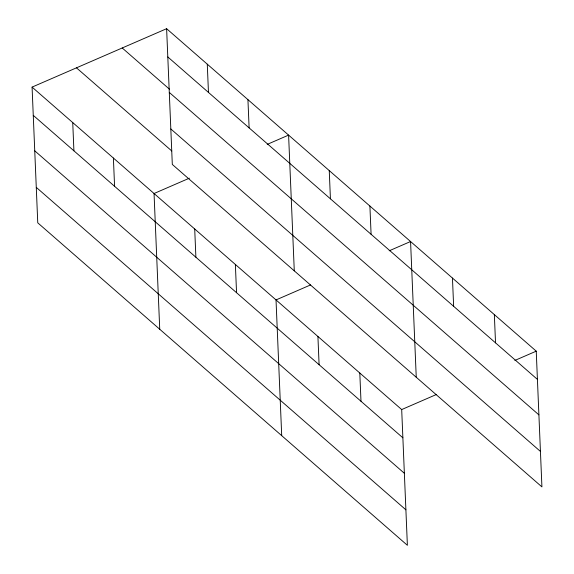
<?xml version="1.0" encoding="UTF-8"?>
<svg xmlns="http://www.w3.org/2000/svg" width="574" height="574" viewBox="0 0 574 574"><rect width="100%" height="100%" fill="white"/><g stroke="black" fill="none" stroke-linecap="round" stroke-linejoin="round"><path stroke-width="0.86" d="M32.079 87.105L401.692 409.563L407.382 545.3L37.762 222.841L32.079 87.105L166.618 28.7L536.238 351.159L541.921 486.896L172.308 164.437L166.618 28.7M189.406 178.17L154.047 193.517L159.737 329.254M267.211 144.39L288.593 135.112L294.283 270.849M310.556 284.934L276.022 299.929L281.712 435.666M389.186 250.802L410.568 241.525L416.25 377.261M401.692 409.563L436.226 394.575M514.856 360.443L536.238 351.159M167.802 56.948L537.422 379.407M122.219 47.972L169.545 89.257M169.287 92.421L538.907 414.88M170.822 128.963L540.435 451.429M76.471 67.832L171.791 150.984M33.263 115.352L402.876 437.811M34.749 150.826L404.361 473.285M36.277 187.368L405.897 509.827M494.343 314.617L495.527 342.865M452.456 278.067L453.639 306.315M369.907 206.052L371.091 234.3M359.805 373.021L360.989 401.269M329.246 170.586L330.43 198.834M317.917 336.472L319.101 364.72M247.932 99.639L249.116 127.887M235.369 264.456L236.553 292.704M207.279 64.173L208.462 92.421M194.708 228.983L195.892 257.238M113.394 158.044L114.578 186.292M72.733 122.571L73.917 150.826"/></g></svg>
